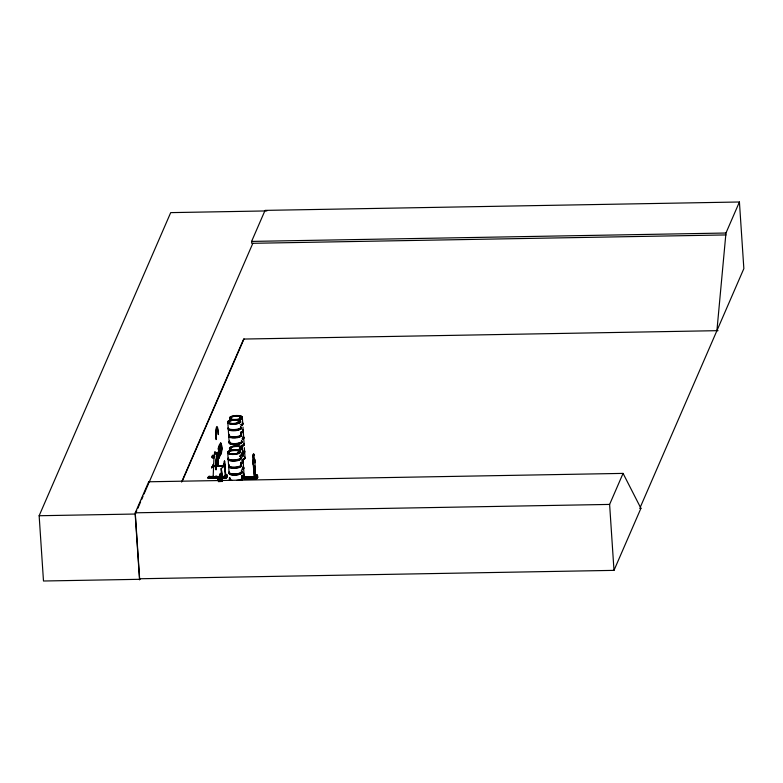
<?xml version="1.0" encoding="UTF-8"?>
<svg xmlns="http://www.w3.org/2000/svg" width="783" height="783" viewBox="0 0 783 783"><rect width="100%" height="100%" fill="white"/><g stroke="black" fill="none" stroke-linecap="round" stroke-linejoin="round"><path stroke-width="1.17" d="M220.914 474.459L220.747 473.392C214.963 484.687 220.914 478.491 220.395 473.402L221.589 475.496L220.679 473.509M226.248 475.34L226.698 474.576L226.825 476.485M222.998 466.169L212.741 466.59L222.979 465.865M228.372 422.291L229.331 422.008M229.399 422.164L228.9 422.154M229.223 421.861L228.597 421.9L229.076 421.792M228.665 422.262L229.076 421.929M228.333 452.486L228.949 452.505M228.744 452.515L228.949 452.652M228.509 452.251L229.008 452.643M229.488 422.223L228.861 422.066M230.173 418.102L231.083 417.975M230.349 417.868L230.623 417.74M230.584 418.279L231.239 418.142L230.212 418.053M230.036 448.6C232.267 447.807 229.556 449.08 230.652 448.59M230.476 448.356L230.378 448.718M230.848 448.179L230.261 448.219L230.77 448.091M238.893 421.557C236.965 422.164 240.831 421.518 239.226 422.233M238.414 452.564L237.973 452.32L238.629 452.114M240.087 418.034C242.965 417.466 238.707 418.964 240.469 417.731M239.138 452.584L239.118 451.899M239.725 448.277L240.782 448.669M239.529 451.967C240.704 452.457 238.247 452.672 239.5 452.613M239.95 448.326L240.078 447.945M241.35 418.024L241.095 417.525M241.477 417.691L240.998 418.093M239.872 448.228L241.644 448.356L239.794 448.199M221.344 472.638L221.638 481.046M222.166 480.811L221.335 468.293L221.53 471.435M222.313 480.801L221.971 474.136M224.427 462.097L224.447 461.275L225.729 475.858L225.005 465.552M226.698 474.576L226.385 475.056M226.639 474.85L226.551 477.757L208.112 478.159L208.542 476.495C211.772 474.811 209.247 479.499 210.412 476.456M255.424 475.32L255.18 475.829L255.268 474.997L255.444 475.741L255.571 475.105L255.875 475.761L256.491 475.222L256.609 478.012L256.188 475.144C257.372 473.421 257.656 477.757 256.374 478.002M256.755 475.868C255.287 475.105 257.842 474.929 256.481 475.643M214.748 453.024L214.601 453.856L214.748 453.191M220.953 444.215L220.835 443.051L218.535 448.346L219.181 458.035L218.663 457.057L219.171 457.145M214.013 456.381L213.123 477.699L213.534 476.397L211.664 476.436L211.253 477.738L211.664 476.436M208.542 476.495L208.444 477.278L220.062 476.818M208.542 477.062L220.072 476.485M226.581 477.532L208.112 477.571M226.884 476.896L226.913 475.203L225.005 475.33L224.682 477.454L224.643 476.24L226.943 476.191L226.571 477.101L224.701 477.141M255.131 475.438L255.356 475.105M256.697 475.066L256.638 475.78M221.383 472.149L221.374 468.312L221.99 481.604M224.692 467.98L224.3 462.401L225.377 476.563M226.346 474.948L225.533 475.261M221.06 451.752L218.819 457.938L218.663 447.925L218.34 449.109M218.8 456.841L218.663 457.155M218.398 481.633L218.222 478.286L218.721 479.304M225.69 475.193L225.7 474.987M256.354 475.056L256.286 475.77L256.883 474.664M220.287 444.529C218.721 447.622 221.971 462.547 219.935 449.178M219.876 481.672L220.679 473.627M219.984 481.662L220.199 474.87M221.52 481.046L221.403 475.721M716.915 330.68L725.958 233.021L739.426 201.994L265.065 210.382L251.597 241.409L251.725 243.317L726.086 234.929M226.561 477.767L208.209 477.591L208.121 478.159L226.62 477.601L226.992 476.338L222.372 476.436M226.992 476.456L222.274 476.984M221.569 445.145C220.649 439.566 217.165 449.53 218.692 449.119M218.76 457.047L220.6 452.819M218.849 456.841L219.357 456.832L218.917 457.595M218.183 478.491L218.751 481.633M221.491 480.664L221.804 478.707M229.448 478.452L229.488 477.62M229.507 477.963L229.801 477.65M253.496 478.344L256.198 478.442L256.11 477.082L256.139 479.079M244.325 478.159L256.423 478.589L256.266 479.186L244.022 478.687M244.022 478.472L256.423 478.589M257.274 478.11L257.362 477.787M257.773 477.552L257.519 475.594L254.69 475.624L254.788 476.984M221.746 447.445L221.051 450.303L220.835 447.103L221.56 446.379M256.403 475.535L256.305 475.741M224.329 461.079L224.437 462.391M256.423 478.805L244.325 478.374M257.46 477.933L257.627 477.297L256.237 479.225M208.131 477.806L208.562 476.73M215.198 476.358C213.974 479.49 215.648 474.361 217.087 476.544M217.067 476.318L216.637 477.395M225.005 475.33L225.113 476.377M225.24 476.563L225.778 475.77M255.689 475.173L255.659 475.751L255.787 475.115M256.119 475.193L256.08 475.77L256.002 475.124M140.02 578.754L139.55 579.841L135.253 515.116M139.628 578.754L613.989 570.367L640.944 508.275L639.809 508.333L640.925 508.314L623.072 473.392L148.721 481.78L135.253 512.806L139.668 579.303L43.486 581.006L39.15 515.733L170.704 212.624L266.886 210.921M136.771 510.702L135.332 514.03L39.15 515.733M137.739 508.49L140.617 501.844M141.586 499.623L143.025 496.305M143.984 494.083L148.32 484.109M252.84 243.298L148.799 483.003L148.721 481.78M181.597 482.064L243.67 339.049L718.031 330.661M182.292 481.095L244.012 338.892M214.473 452.848L215.1 452.045L214.855 454.336L214.473 452.848L215.1 452.045M214.571 454.346L214.816 452.045M218.731 448.913L218.594 449.227M218.242 449.334L220.884 443.158M217.38 453.465L217.674 454.091L216.539 454.111L217.566 466.345L216.519 453.837L217.312 452.378L217.224 453.827L217.312 452.378M217.263 459.337L217.028 452.378M218.604 449.325L220.982 443.932M217.097 453.465L216.764 454.071M213.505 464.564L211.625 467.872L213.514 464.231M211.674 467.823L213.573 464.221M219.181 458.035L221.413 451.752M220.826 454.375L221.413 452.917M217.459 454.091L218.271 466.325L217.811 453.455M223.791 464.045L222.392 467.676L224.359 464.427L223.762 464.045L222.392 467.676M222.48 467.617L223.86 464.348M220.395 473.402L218.114 479.548M218.154 479.685L218.741 479.157M218.516 479.676L218.692 478.482M613.989 570.367L609.614 504.418L623.072 473.392M640.308 507.178L743.85 268.628L739.426 201.994M216.627 476.925L215.149 476.71L216.666 476.622M230.124 448.405L230.036 448.561A6.518 2.006 -3.8 0 0 229.977 450.01M240.087 448.424L240.577 448.199M240.714 448.228L241.575 448.199M238.316 452.045L239.011 452.574M253.291 477.111L257.49 477.082L257.519 475.594M256.198 478.442L257.49 477.082M218.467 466.296L217.664 453.778M240.156 417.809L241.428 417.848M238.433 421.851L238.003 422.154L239.715 422.086M239.481 422.154L239.901 421.861L239.05 421.548M239.735 448.307L240.724 447.827M241.115 448.14L240.714 447.856M241.144 448.473L240.205 448.248M238.394 451.997L238.668 452.613M217.703 466.012L216.676 453.474M239.96 417.877L240.508 417.868M238.198 421.92L238.893 421.743M241.379 448.395L240.733 448.473M238.326 451.987L238.972 451.869M238.825 452.241L238.247 452.417M230.554 417.916L230.613 417.936M229.184 452.701L228.626 452.76M240.371 417.76L240.616 417.721M241.115 418.279L240.606 418.328M238.756 421.91L239.598 422.008M238.521 452.143L238.776 452.114M239.148 452.271L238.609 452.3M239.128 421.743L239.98 422.037L238.854 422.37M239.03 452.701L238.286 452.691M224.584 461.676L225.103 465.014M220.121 476.651L208.503 477.15M222.294 476.641L226.982 476.338M222.294 476.788L226.982 476.671M209.599 477.258L219.984 477.023M208.131 477.943L226.649 477.532M251.597 241.409L725.958 233.021M220.894 443.932L220.473 443.051M215.198 453.533L214.385 453.67M216.519 453.837L217.821 453.729M223.243 465.709L212.947 465.66L223.165 465.885L212.819 466.423M221.472 476.73L220.747 477.454L220.963 480.654L221.54 477.796M218.486 478.716L217.997 478.805L218.506 478.795M135.253 512.806L609.614 504.418M240.831 417.691L241.536 417.789M240.635 418.132L239.882 418.073M238.884 422.174L238.12 422.106M238.991 452.085L239.696 452.173M238.991 452.231L239.51 452.359M254.857 465.973L255.571 476.456L254.945 463.653A3.435 1.028 -88 0 0 254.387 458.74L253.956 455.207A1.723 0.519 -88 0 0 253.34 454.111A1.723 0.519 -88 0 0 252.938 456.283L253.173 459.807A3.435 1.028 -88 0 0 253.3 465.161L254.348 477.522M252.938 456.283L253.144 456.283A1.723 0.519 -88 0 1 253.545 454.12A1.723 0.519 -88 0 1 254.162 455.217M254.387 458.74L254.191 458.73A3.435 1.028 -88 0 1 254.788 460.218M253.173 459.807L253.379 459.807A3.435 1.028 -88 0 0 253.506 465.171L254.553 477.532M244.316 476.827L255.992 477.209M244.316 477.033L254.142 477.424M244.022 477.141L254.132 477.454M244.022 477.346L253.946 477.669M244.13 477.454L253.839 477.767M243.924 477.65L253.643 477.982M244.139 478.795L256.276 479.157M243.934 478.99L256.07 479.402M221.589 475.496L220.904 475.232L220.454 476.25L220.385 481.359M224.633 461.011L224.721 461.676M221.609 471.63L221.824 473.549M256.648 474.655L256.834 477.503M253.144 456.283L253.379 459.807M253.408 476.984L253.398 478.805M242.319 417.114L242.691 422.898M242.984 427.107L243.17 430.102M243.65 437.09L243.268 431.316A6.43 1.977 -3.8 0 1 240.773 433.283M243.689 437.648L244.061 443.432A6.43 1.977 -3.8 0 1 241.575 445.41M244.345 447.641L244.531 450.636M244.629 451.85L245.01 457.624M242.593 451.674L242.387 448.679A6.43 1.977 -3.8 0 1 242.387 449.197M242.231 447.465L242.603 453.249M243.562 467.441L243.18 461.657A6.43 1.977 -3.8 0 1 240.684 463.634M243.601 467.999L243.973 473.784A6.43 1.977 -3.8 0 1 241.497 475.761M227.833 422.419L228.215 428.203M228.293 429.407L228.695 435.407M228.783 436.611L229.155 442.395M227.745 452.77L228.127 458.544M228.205 459.758L228.607 465.748M228.705 466.962L229.067 472.746M226.532 474.586L226.688 476.818M214.757 452.838L214.855 454.336M212.653 457.164A1.292 1.214 23.5 0 1 212.614 455.363A1.292 1.214 23.5 0 1 214.493 455.559A1.292 1.214 23.5 0 1 214.199 457.331M243.19 436.454A6.401 1.967 -3.8 0 1 242.319 438.46M243.327 430.885A6.518 2.006 -3.8 0 1 240.802 432.891M243.298 430.513A6.518 2.006 -3.8 0 1 240.773 432.519M241.927 429.231A6.43 1.977 -3.8 0 1 240.694 432.079M242.28 422.429A6.43 1.977 -3.8 0 1 240.215 424.875M242.378 438.891A6.44 1.977 -3.8 0 0 243.249 436.875A6.44 1.977 -3.8 0 1 242.378 438.95M242.358 423.632A6.43 1.977 -3.8 0 1 241.487 425.649M242.417 423.202A6.518 2.006 -3.8 0 1 241.526 425.238M242.397 422.83A6.518 2.006 -3.8 0 1 241.507 424.875M243.239 436.62A6.44 1.977 -3.8 0 1 242.358 438.637M244.208 451.37A6.43 1.977 -3.8 0 1 242.143 453.817M244.619 457.399A6.44 1.977 -3.8 0 1 242.544 459.856M244.55 456.988A6.401 1.967 -3.8 0 1 242.495 459.425M244.257 450.939A6.518 2.006 -3.8 0 1 242.162 453.426M244.237 450.568A6.518 2.006 -3.8 0 1 242.143 453.054M244.12 450.166A6.43 1.977 -3.8 0 1 242.055 452.613M243.728 444.167A6.43 1.977 -3.8 0 1 241.663 446.613M243.777 443.736A6.518 2.006 -3.8 0 1 241.683 446.212M243.758 443.364A6.518 2.006 -3.8 0 1 241.663 445.85M243.259 437.55A6.401 1.967 -3.8 0 1 242.387 439.557M243.268 437.159A6.44 1.977 -3.8 0 1 242.397 439.175M244.599 457.164A6.44 1.977 -3.8 0 1 242.534 459.621M241.086 434.878A6.43 1.977 -3.8 0 1 235.106 437.961A6.43 1.977 -3.8 0 1 229.223 435.563M241.144 434.438A6.518 2.006 -3.8 0 1 235.076 437.57A6.518 2.006 -3.8 0 1 229.116 435.142M241.497 440.907A6.45 1.977 -3.8 0 1 235.507 444A6.45 1.977 -3.8 0 1 229.615 441.602M241.438 440.496A6.401 1.967 -3.8 0 1 235.477 443.57A6.401 1.967 -3.8 0 1 229.625 441.181M241.487 440.672A6.45 1.977 -3.8 0 1 235.487 443.765A6.45 1.977 -3.8 0 1 229.595 441.358M240.665 427.234A6.518 2.006 -3.8 0 1 235.448 430.298A6.518 2.006 -3.8 0 1 228.186 428.467M241.007 433.665A6.43 1.977 -3.8 0 1 235.027 436.757A6.43 1.977 -3.8 0 1 229.145 434.359M240.606 427.675A6.43 1.977 -3.8 0 1 235.468 430.689A6.43 1.977 -3.8 0 1 228.303 428.888M241.115 434.066A6.518 2.006 -3.8 0 1 235.057 437.198A6.518 2.006 -3.8 0 1 229.096 434.771M240.635 426.862A6.518 2.006 -3.8 0 1 235.429 429.926A6.518 2.006 -3.8 0 1 228.166 428.105M240.958 426.941A6.43 1.977 -3.8 0 1 234.548 429.554A6.43 1.977 -3.8 0 1 228.225 427.684M241.507 441.592A6.401 1.967 -3.8 0 1 235.556 444.666A6.401 1.967 -3.8 0 1 229.693 442.278M242.456 455.412A6.43 1.977 -3.8 0 1 242.427 456.929M242.485 454.6A6.518 2.006 -3.8 0 1 242.456 456.146M242.505 454.972A6.518 2.006 -3.8 0 1 242.476 456.509M242.368 454.199A6.43 1.977 -3.8 0 1 242.348 455.716M242.456 448.248A6.518 2.006 -3.8 0 1 241.996 449.305M231.974 450.264A6.401 1.967 -3.8 0 1 232.972 446.887A6.401 1.967 -3.8 0 1 242.28 448.003A6.401 1.967 -3.8 0 1 233.412 450.431M243.239 461.51A6.421 1.977 -3.8 0 1 243.229 462.029M229.664 449.941A6.43 1.977 -3.8 0 1 229.673 449.422M243.288 461.921A6.45 1.977 -3.8 0 1 243.278 462.44M254.886 461.021A3.435 1.028 -88 0 1 254.857 462.802M243.102 466.805A6.401 1.967 -3.8 0 1 242.231 468.811M243.239 461.236A6.518 2.006 -3.8 0 1 240.714 463.233M241.967 460.345A6.518 2.006 -3.8 0 1 242.808 460.756M241.947 459.973A6.518 2.006 -3.8 0 1 240.684 462.87M242.671 459.983A6.43 1.977 -3.8 0 1 240.606 462.43M242.329 453.553A6.518 2.006 -3.8 0 1 240.234 456.029M242.309 453.181A6.518 2.006 -3.8 0 1 240.215 455.667M242.192 452.78A6.43 1.977 -3.8 0 1 240.127 455.226M242.29 469.242A6.44 1.977 -3.8 0 0 243.161 467.216A6.44 1.977 -3.8 0 1 242.29 469.301M242.27 453.983A6.43 1.977 -3.8 0 1 241.399 456M243.151 466.981A6.44 1.977 -3.8 0 1 242.27 468.997M244.061 474.987A6.43 1.977 -3.8 0 1 241.575 476.964M243.689 474.087A6.518 2.006 -3.8 0 1 241.595 476.563M244.1 474.195A6.518 2.006 -3.8 0 1 241.575 476.191M242.73 472.912A6.43 1.977 -3.8 0 1 243.562 473.304M243.17 467.901A6.401 1.967 -3.8 0 1 242.299 469.908M243.18 467.52A6.44 1.977 -3.8 0 1 242.309 469.546M240.998 465.229A6.43 1.977 -3.8 0 1 235.017 468.312A6.43 1.977 -3.8 0 1 229.135 465.914M241.056 464.789A6.518 2.006 -3.8 0 1 234.988 467.921A6.518 2.006 -3.8 0 1 229.028 465.494M241.409 471.258A6.44 1.977 -3.8 0 1 236.26 474.283A6.44 1.977 -3.8 0 1 229.086 472.482M241.35 470.837A6.401 1.967 -3.8 0 1 236.231 473.852A6.401 1.967 -3.8 0 1 229.096 472.051M241.399 471.023A6.44 1.977 -3.8 0 1 236.241 474.048A6.44 1.977 -3.8 0 1 229.067 472.237M240.577 457.585A6.518 2.006 -3.8 0 1 235.36 460.649A6.518 2.006 -3.8 0 1 228.098 458.818M240.919 464.016A6.43 1.977 -3.8 0 1 234.939 467.108A6.43 1.977 -3.8 0 1 229.057 464.711M240.949 458.495A6.43 1.977 -3.8 0 1 234.538 461.109A6.43 1.977 -3.8 0 1 228.215 459.239M241.027 464.417A6.518 2.006 -3.8 0 1 234.969 467.549A6.518 2.006 -3.8 0 1 229.008 465.122M240.978 457.693A6.518 2.006 -3.8 0 1 234.489 460.345A6.518 2.006 -3.8 0 1 228.078 458.446M240.87 457.292A6.43 1.977 -3.8 0 1 234.46 459.905A6.43 1.977 -3.8 0 1 228.137 458.026M239.608 456.411A6.43 1.977 -3.8 0 1 240.44 456.812M241.428 471.552A6.44 1.977 -3.8 0 1 236.28 474.576A6.44 1.977 -3.8 0 1 229.106 472.766M241.81 477.346A6.43 1.977 -3.8 0 1 236.662 480.37M231.925 480.253A6.43 1.977 -3.8 0 1 229.948 478.041M241.918 477.747A6.518 2.006 -3.8 0 1 239.823 480.233M230.701 480.4A6.518 2.006 -3.8 0 1 229.889 478.452M241.937 478.119A6.518 2.006 -3.8 0 1 241.056 480.165M229.889 480.361A6.518 2.006 -3.8 0 1 229.918 478.824M241.888 478.55A6.43 1.977 -3.8 0 1 241.859 480.077M229.576 480.292A6.43 1.977 -3.8 0 1 230.026 479.245M216.284 437.012L216.128 439.576L215.912 437.873A8.662 1.292 89 0 1 216.548 426.931A8.662 1.292 89 0 1 218.271 432.441L218.291 434.594L218.056 432.93A7.233 1.077 89 0 0 216.617 428.33A7.233 1.077 89 0 0 216.088 437.462L216.284 437.012M216.196 467.363L216.039 469.917L215.824 468.224A8.662 1.292 89 0 1 216.46 457.282A8.662 1.292 89 0 1 218.183 462.792L218.203 464.945L217.968 463.282A7.233 1.077 89 0 0 216.529 458.681A7.233 1.077 89 0 0 216 467.813L216.196 467.363M220.542 445.909L220.972 452.32C221.599 450.401 222.979 445.723 220.992 444.881L220.542 445.909M221.785 448.365L221.423 453.014L221.785 448.365M219.24 456.626L219.22 457.145L219.24 456.626M231.993 419.316A6.44 1.977 -3.8 0 0 242.309 417.398A6.44 1.977 -3.8 0 0 233.51 415.812A6.44 1.977 -3.8 0 0 231.993 419.316M232.062 419.913A6.401 1.967 -3.8 0 0 242.309 418.005A6.401 1.967 -3.8 0 0 233.569 416.439A6.401 1.967 -3.8 0 0 232.052 419.884A6.401 1.967 -3.8 0 0 242.309 417.985A6.401 1.967 -3.8 0 0 233.569 416.409A6.401 1.967 -3.8 0 0 232.062 419.913M232.013 419.541A6.44 1.977 -3.8 0 0 242.319 417.623A6.44 1.977 -3.8 0 0 233.53 416.047A6.44 1.977 -3.8 0 0 232.013 419.541M230.241 423.349A6.45 1.977 -3.8 0 0 240.557 421.43A6.45 1.977 -3.8 0 0 231.758 419.854A6.45 1.977 -3.8 0 0 230.241 423.349A6.43 1.977 -3.8 0 0 240.547 421.44A6.43 1.977 -3.8 0 0 231.758 419.864A6.43 1.977 -3.8 0 0 230.251 423.358M230.251 423.574A6.45 1.977 -3.8 0 0 240.577 421.655A6.45 1.977 -3.8 0 0 231.768 420.079A6.45 1.977 -3.8 0 0 230.251 423.574M230.3 423.946A6.401 1.967 -3.8 0 0 240.557 422.047A6.401 1.967 -3.8 0 0 231.817 420.471A6.401 1.967 -3.8 0 0 230.3 423.926A6.401 1.967 -3.8 0 0 240.557 422.017A6.401 1.967 -3.8 0 0 231.807 420.451A6.401 1.967 -3.8 0 0 230.3 423.946M235.526 444.304A6.45 1.977 -3.8 0 0 241.516 441.211A6.45 1.977 -3.8 0 1 235.526 444.284A6.45 1.977 -3.8 0 1 229.634 441.876A6.45 1.977 -3.8 0 0 235.526 444.304M231.925 449.902A6.44 1.977 -3.8 0 0 242.241 447.984A6.44 1.977 -3.8 0 0 233.442 446.408A6.44 1.977 -3.8 0 0 231.925 449.902M212.115 457.634A1.292 1.214 23.5 0 0 214.327 457.595A1.292 1.214 23.5 0 0 213.103 455.775A1.292 1.214 23.5 0 0 212.115 457.634M231.905 449.667A6.44 1.977 -3.8 0 0 242.221 447.749A6.44 1.977 -3.8 0 0 233.422 446.163A6.44 1.977 -3.8 0 0 231.905 449.667M230.173 453.68A6.401 1.967 -3.8 0 0 240.43 451.771A6.401 1.967 -3.8 0 0 231.68 450.205A6.44 1.977 -3.8 0 0 230.153 453.7A6.44 1.977 -3.8 0 0 240.469 451.781A6.44 1.977 -3.8 0 0 231.67 450.205A6.401 1.967 -3.8 0 0 230.173 453.68M230.222 454.297A6.401 1.967 -3.8 0 0 240.469 452.388A6.401 1.967 -3.8 0 0 231.729 450.822A6.401 1.967 -3.8 0 0 230.222 454.297M230.173 453.934A6.44 1.977 -3.8 0 0 240.489 452.026A6.44 1.977 -3.8 0 0 231.69 450.44A6.44 1.977 -3.8 0 0 230.173 453.934M235.468 474.987A6.401 1.967 -3.8 0 0 241.418 471.914A6.401 1.967 -3.8 0 1 235.468 475.017A6.401 1.967 -3.8 0 1 229.605 472.629A6.401 1.967 -3.8 0 0 235.468 474.987"/></g></svg>
